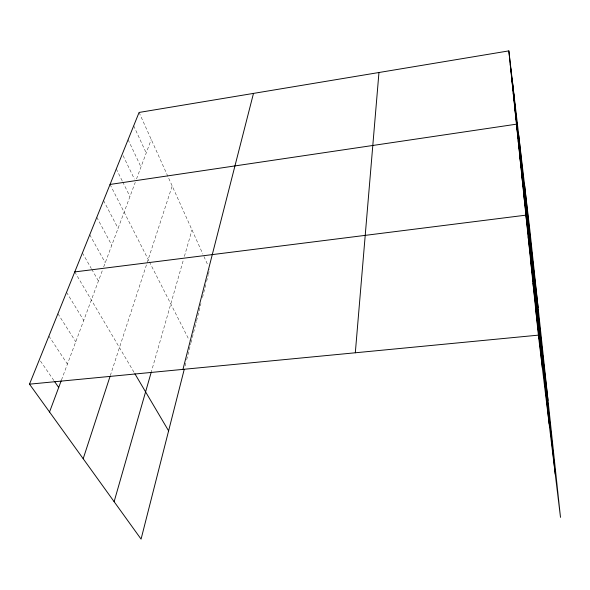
<?xml version="1.0" encoding="UTF-8"?>
<svg xmlns="http://www.w3.org/2000/svg" width="590" height="590" viewBox="0 0 590 590"><rect width="100%" height="100%" fill="white"/><g stroke="black" fill="none" stroke-linecap="round" stroke-linejoin="round"><path stroke-width="0.44" stroke-dasharray="2.95 2.21" d="M185.113 365.925L186.241 361.486M186.698 359.708L190.843 343.387M191.064 342.51L196.374 321.653M196.588 320.805L200.961 303.607M202.51 297.507L205.947 284.004M206.603 281.423L208.145 275.338M208.366 274.468L209.693 269.254M151.003 372.983L183.424 259.821M184.405 256.399L191.986 229.938M110.308 375.616L172.184 185.968M61.493 379.967L102.461 270.205M103.7 266.887L135.258 182.332M136.526 178.932L151.254 139.483M40.474 361.043L54 380.683M48.896 336.071L67.415 364.104M57.923 313.696L75.749 341.772M66.537 292.33L83.714 320.422M74.768 271.916L134.417 372.954M82.416 252.948L91.317 268.524M91.76 269.306L98.434 280.988M89.754 234.761L105.249 262.742M96.79 217.312L111.79 245.211M103.545 200.548L118.081 228.359M110.042 184.441L149.012 261.097M149.425 261.901L189.22 340.194M116.296 168.947L122.322 181.115M122.72 181.927L129.955 196.536M123.089 155.642L134.402 179.072M128.104 139.66L140.988 166.992M133.687 125.81L146.209 152.994M139.078 112.447L202.842 254.032M203.948 256.488L207.901 265.264"/><path stroke-width="0.89" d="M355.313 352.776L378.957 72.511M184.213 369.48L141.076 539.113L29.5 384.164L139.078 112.447L508.838 50.888L529.857 230.181L560.5 517.364L538.382 335.142L508.838 50.888M182.952 369.384L253.486 93.397M114.121 501.684L151.003 372.983M83.19 458.725L110.028 376.464M49.538 411.99L61.183 380.801M110.042 184.441L516.457 124.173L538.117 307.611M74.768 271.916L525.911 215.151L548.014 400.381M29.5 384.164L538.382 335.142M54.523 381.442L58.683 387.483M134.874 373.728L168.6 430.855M535.609 308.489L539.658 341.957M528.153 236.701L532.143 270.065M530.506 259.379L534.525 292.817M532.991 283.274L537.025 316.749M511.7 78.418L515.431 110.168M513.219 93.043L516.98 125.014M514.804 108.28L518.595 140.479M518.182 140.759L522.039 173.379M519.982 158.105L523.868 190.909M521.87 176.24L525.786 209.221M523.839 195.238L527.784 228.367M510.239 64.384L513.934 95.89M524.635 185.68L555.256 474.176M518.765 135.56L549.165 423.967M512.504 82.15L542.439 368.544"/></g></svg>
